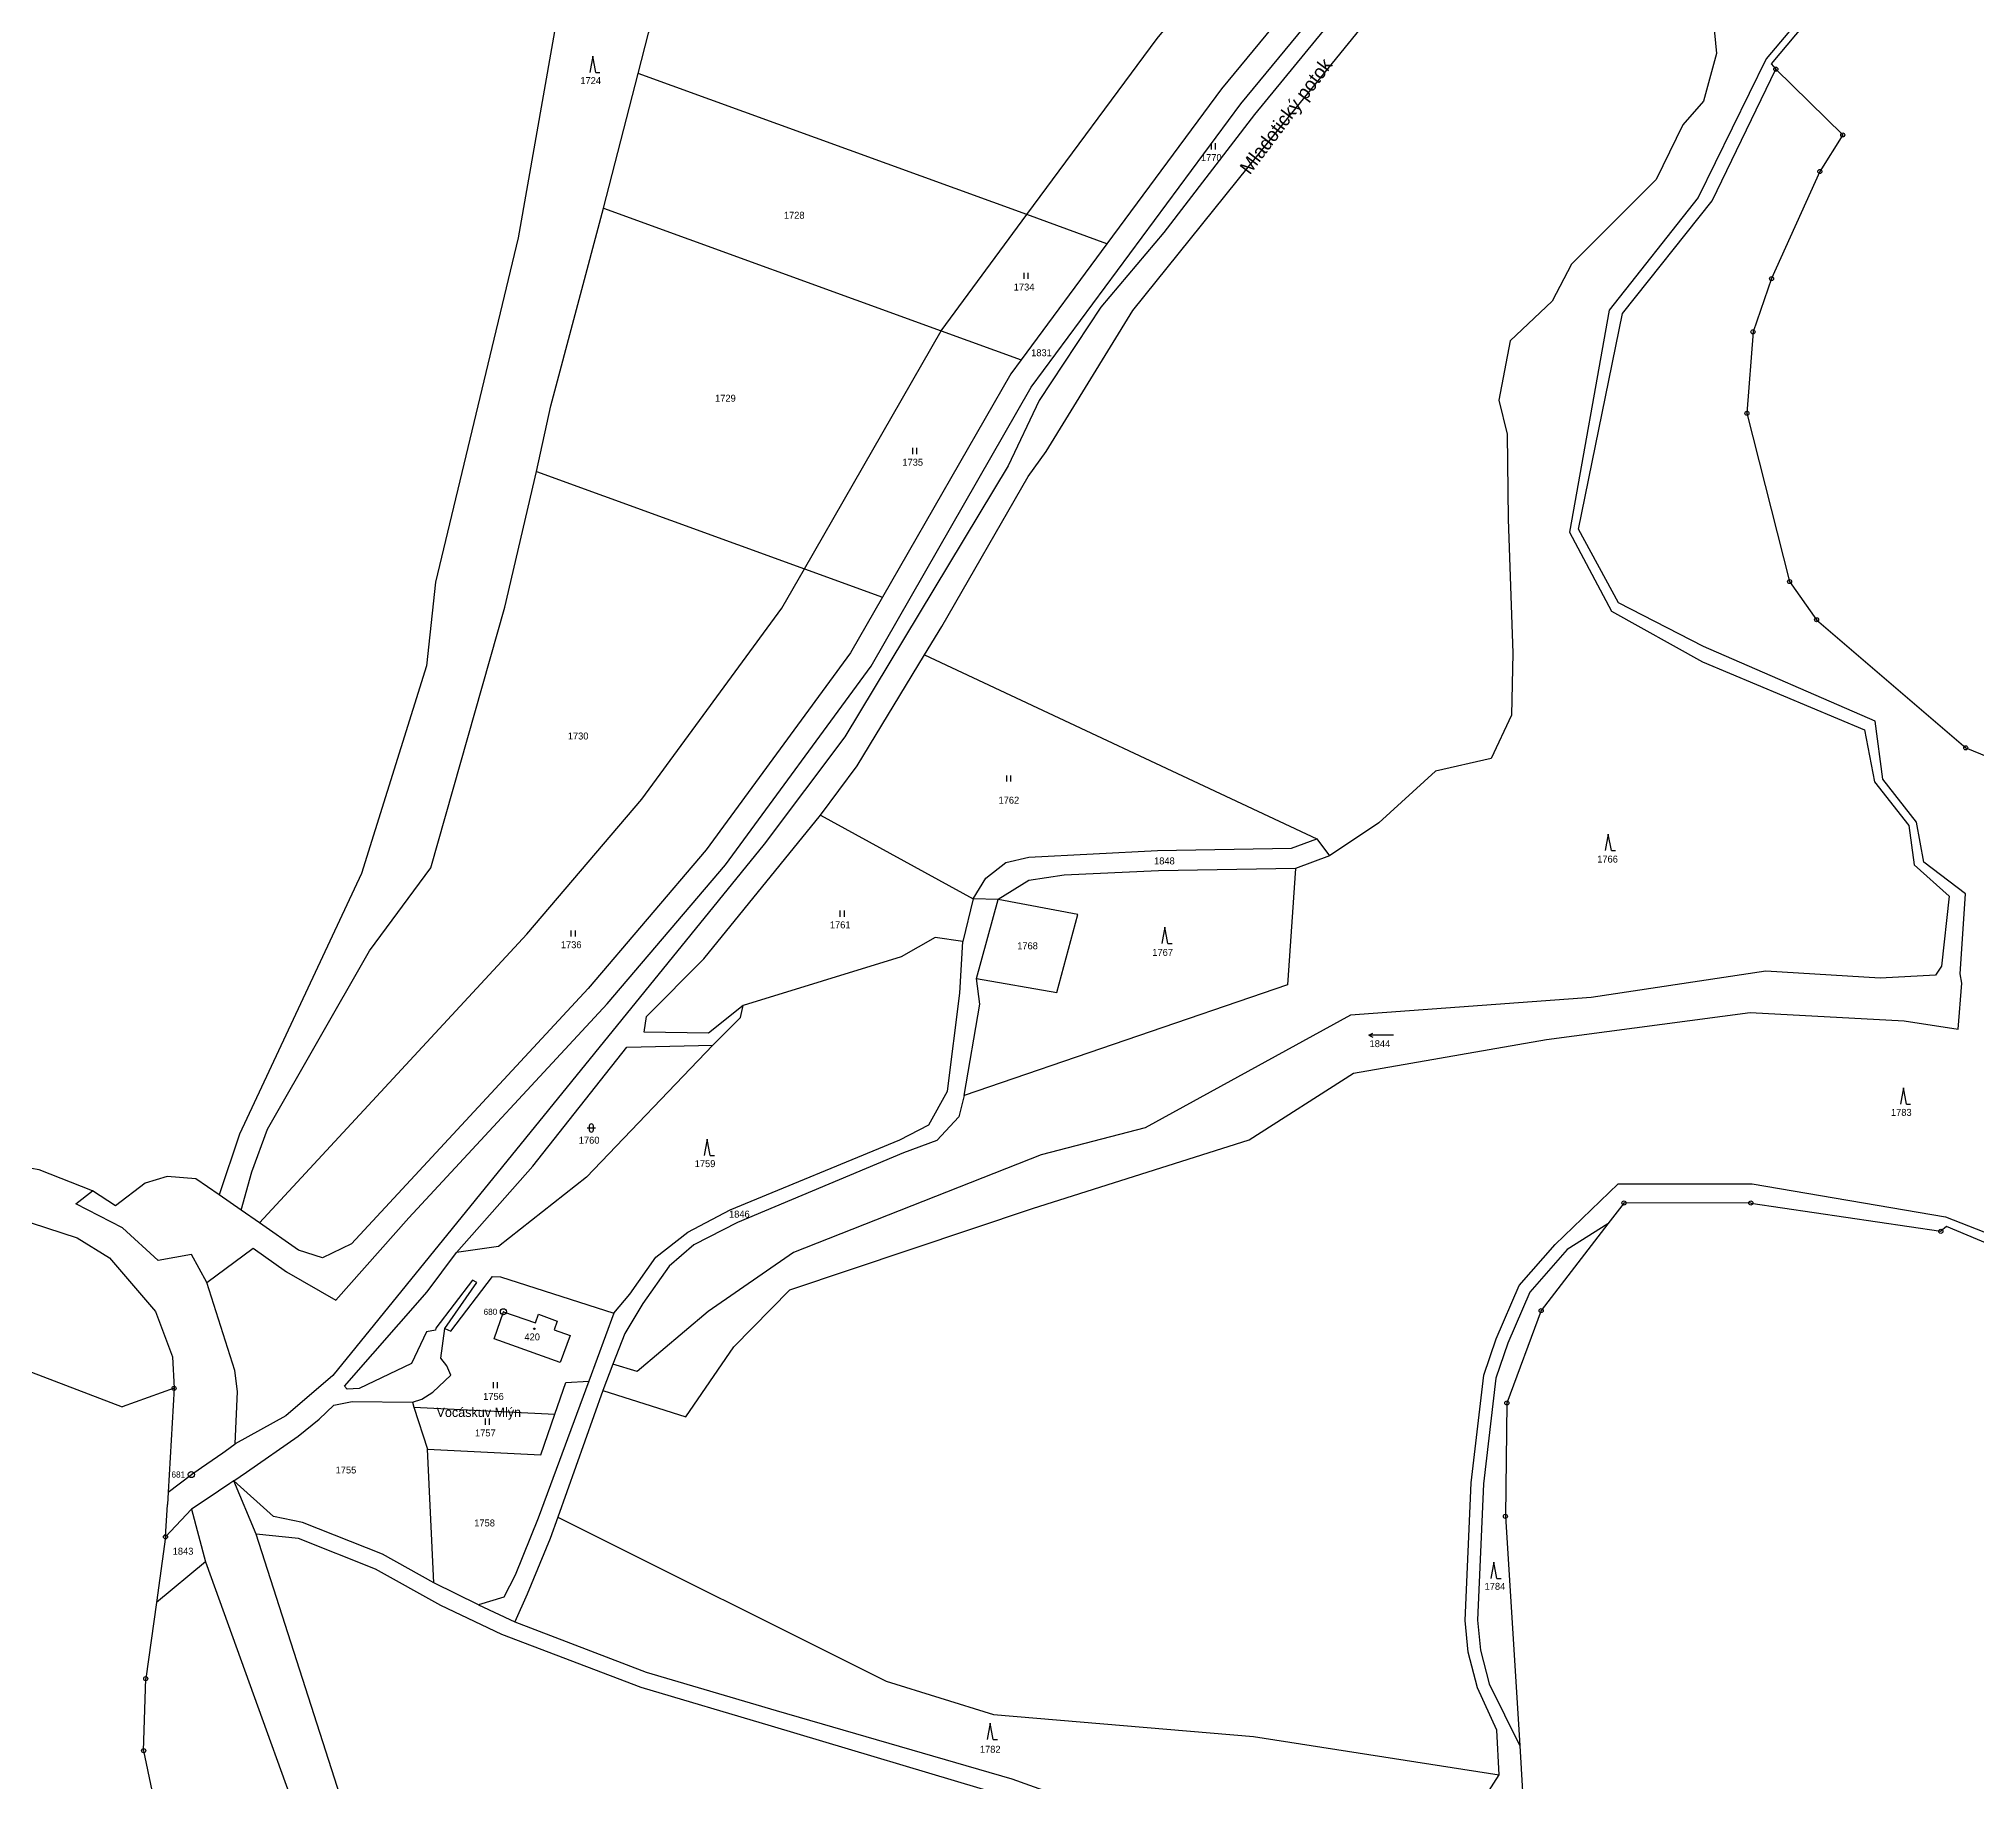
# Model space of a CAD drawing. Extents: x -820725 to -814908, y -1038210 to -1035296.
# Drawn here: x -816247.1 to -815772.8, y -1037805.4 to -1037378.9 of the extents above; entities that cross this region are included whole.
import ezdxf
from ezdxf.enums import TextEntityAlignment as Align

# ---------------------------------------------------------------- set-up
doc = ezdxf.new("R2010")
doc.units = 0
doc.header["$MEASUREMENT"] = 0
doc.linetypes.add('0_203_2', pattern=[0])
doc.linetypes.add('0_206_2', pattern=[0])
for name, color, linetype in [('1007', 1, 'CONTINUOUS'), ('101', 1, 'CONTINUOUS'), ('1014', 1, 'CONTINUOUS'), ('1016', 1, 'CONTINUOUS'), ('105', 1, 'CONTINUOUS'), ('18', 1, 'CONTINUOUS'), ('20300', 1, 'CONTINUOUS'), ('20302', 1, 'CONTINUOUS'), ('20602', 1, 'CONTINUOUS'), ('21900', 1, 'CONTINUOUS'), ('306', 1, 'CONTINUOUS'), ('308', 1, 'CONTINUOUS'), ('316', 1, 'CONTINUOUS'), ('404', 1, 'CONTINUOUS'), ('802', 1, 'CONTINUOUS')]:
    doc.layers.add(name, color=color, linetype=linetype)

# ---------------------------------------------------------------- blocks, each defined once
blk = doc.blocks.new('4_02$0')
at = {"layer": '404', "color": 255, "linetype": 'Continuous'}
blk.add_circle((-0.01, 0), 0.175, dxfattribs=at)
blk = doc.blocks.new('3_06$2')
at = {"layer": '306', "color": 255, "linetype": 'Continuous'}
for p, q in [((-0.51, 0), (-0.51, 1.5)), ((0.49, 0), (0.49, 1.5))]:
    blk.add_line(p, q, dxfattribs=at)
blk = doc.blocks.new('3_08$5')
at = {"layer": '308', "color": 255, "linetype": 'Continuous'}
for p, q in [((0, 4), (-0.75, 0)), ((0.75, 0), (0, 4)), ((0.75, 0), (1.75, 0))]:
    blk.add_line(p, q, dxfattribs=at)
blk = doc.blocks.new('3_16$4')
at = {"layer": '316', "color": 255, "linetype": 'Continuous'}
for p, q in [((-1, 1), (1, 1)), ((-0.5, 1.5), (-0.5, 0.5)), ((0.5, 0.5), (0.5, 1.5))]:
    blk.add_line(p, q, dxfattribs=at)
for centre, start, end in [((0, 1.5), 0, 180), ((0, 0.5), 180, 359.9879)]:
    blk.add_arc(centre, 0.5, start, end, dxfattribs=at)
blk = doc.blocks.new('8_02$6')
at = {"layer": '802', "color": 255, "linetype": 'Continuous'}
for p, q in [((3.02, -0.01), (2.04, 0.49)), ((-2.98, -0.01), (3.02, -0.01)), ((3.02, -0.01), (2.04, -0.51))]:
    blk.add_line(p, q, dxfattribs=at)
blk = doc.blocks.new('1_01$12')
at = {"layer": '101', "color": 3, "linetype": 'Continuous'}
for radius in [0.75, 0.03]:
    blk.add_circle((0, 0), radius, dxfattribs=at)
blk = doc.blocks.new('1_05$13')
at = {"layer": '105', "color": 3, "linetype": 'Continuous'}
for radius in [0.5, 0.0303]:
    blk.add_circle((0, 0), radius, dxfattribs=at)

msp = doc.modelspace()

# ---------------------------------------------------------------- linework, layer by layer
at = {"layer": '20300', "color": 3, "linetype": 'Continuous'}
for p, q in [((-815823.29, -1037385.11), (-815822.12, -1037386.38)), ((-815805.75, -1037402.47), (-815811.35, -1037411.42)), ((-815823.16, -1037437.6), (-815827.69, -1037450.64)), ((-815818.74, -1037511.72), (-815812.14, -1037521.05)), ((-815859.25, -1037663.71), (-815863.2, -1037668.84)), ((-815780.37, -1037669.44), (-815781.76, -1037670.64)), ((-815884.77, -1037796.51), (-815884.08, -1037807.68))]:
    msp.add_line(p, q, dxfattribs=at)
at = {"layer": '20302', "color": 3, "linetype": '0_203_2'}
for p, q in [((-815806.17, -1037364.62), (-815823.29, -1037385.11)), ((-815822.12, -1037386.38), (-815805.75, -1037402.47)), ((-815811.35, -1037411.42), (-815823.16, -1037437.6)), ((-815827.69, -1037450.64), (-815829.19, -1037470.55)), ((-815829.19, -1037470.55), (-815818.74, -1037511.72)), ((-815812.14, -1037521.05), (-815775.66, -1037552.38)), ((-815775.66, -1037552.38), (-815736.54, -1037568.49)), ((-815828.23, -1037663.72), (-815859.25, -1037663.71)), ((-815828.23, -1037663.72), (-815781.76, -1037670.64)), ((-815863.2, -1037668.84), (-815879.52, -1037690.04)), ((-815744.61, -1037684.5), (-815780.37, -1037669.44)), ((-815879.52, -1037690.04), (-815887.91, -1037712.64)), ((-815887.91, -1037712.64), (-815888.26, -1037740.35)), ((-815888.26, -1037740.35), (-815884.77, -1037796.51))]:
    msp.add_line(p, q, dxfattribs=at)
at = {"layer": '20602', "color": 3, "linetype": '0_206_2'}
for p, q in [((-816276.04, -1037694.66), (-816226.66, -1037713.59)), ((-816213.96, -1037709.03), (-816226.66, -1037713.59)), ((-816213.96, -1037709.03), (-816215.43, -1037734.45)), ((-816216.06, -1037745.37), (-816215.6, -1037737.44)), ((-816215.43, -1037734.45), (-816215.6, -1037737.44)), ((-816216.06, -1037745.37), (-816218.29, -1037761.4)), ((-816218.29, -1037761.4), (-816220.88, -1037780.05)), ((-816221.4, -1037797.7), (-816220.88, -1037780.05)), ((-816221.4, -1037797.7), (-816201.83, -1037890.78))]:
    msp.add_line(p, q, dxfattribs=at)
at = {"layer": '21900', "color": 3, "linetype": 'Continuous'}
for p, q in [((-816108.91, -1037420.35), (-816100.4, -1037387.46)), ((-816005.38, -1037421.97), (-816100.4, -1037387.46)), ((-816108.91, -1037420.35), (-816026.3, -1037450.35)), ((-816026.3, -1037450.35), (-816005.38, -1037421.97)), ((-815985.77, -1037429.09), (-816005.38, -1037421.97)), ((-815985.77, -1037429.09), (-816006.75, -1037457.45)), ((-816059.77, -1037508.58), (-816026.3, -1037450.35)), ((-816026.3, -1037450.35), (-816006.75, -1037457.45)), ((-816125.33, -1037484.77), (-816059.77, -1037508.58)), ((-816059.77, -1037508.58), (-816040.68, -1037515.51)), ((-816030.35, -1037529.66), (-815934.42, -1037574.64)), ((-816055.84, -1037568.87), (-816018.47, -1037589.32)), ((-815934.42, -1037574.64), (-815931.26, -1037578.79)), ((-815931.26, -1037578.79), (-815939.61, -1037581.91)), ((-815939.61, -1037581.91), (-815941.61, -1037610.37)), ((-816018.47, -1037589.32), (-816021.02, -1037599.79)), ((-816012.38, -1037589.46), (-816018.47, -1037589.32)), ((-816017.65, -1037608.78), (-816012.38, -1037589.46)), ((-815941.61, -1037610.37), (-816020.67, -1037637.4)), ((-816237.98, -1037663.9), (-816233.91, -1037660.78)), ((-816197.57, -1037665.46), (-816202.95, -1037661.72)), ((-816193.08, -1037668.59), (-816197.57, -1037665.46)), ((-816147.7, -1037694.38), (-816146.29, -1037695.04)), ((-816106.38, -1037690.65), (-816112.53, -1037707.26)), ((-816106.58, -1037703.14), (-816109.07, -1037709.55)), ((-816155.66, -1037712.42), (-816155.27, -1037713.63)), ((-816155.27, -1037713.63), (-816151.95, -1037723.9)), ((-816155.27, -1037713.63), (-816120.8, -1037715.39)), ((-816109.07, -1037709.55), (-816120.09, -1037740.59)), ((-816207.21, -1037728.39), (-816202, -1037724.83)), ((-816150.39, -1037756.62), (-816151.95, -1037723.9)), ((-816200.33, -1037732.35), (-816205.86, -1037736.05)), ((-816199.37, -1037731.71), (-816200.33, -1037732.35)), ((-816193.85, -1037744.69), (-816199.37, -1037731.71)), ((-816205.86, -1037736.05), (-816209.73, -1037738.63)), ((-816216.06, -1037745.37), (-816209.73, -1037738.63)), ((-816209.73, -1037738.63), (-816206.28, -1037751.46)), ((-816206.28, -1037751.46), (-816218.29, -1037761.4)), ((-816139.48, -1037761.99), (-816150.39, -1037756.62)), ((-816139.48, -1037761.99), (-816130.58, -1037766.19)), ((-815910.95, -1037836.71), (-815889.82, -1037803.61))]:
    msp.add_line(p, q, dxfattribs=at)
for points in [[(-816030.35, -1037529.66), (-816026.11, -1037522.68), (-816005.05, -1037486.03), (-816000.61, -1037479.86), (-815979.45, -1037445.43), (-815945.51, -1037403.27), (-815830.67, -1037262.01), (-815714.45, -1037118.84), (-815707.41, -1037111.02), (-815693.67, -1037100.96), (-815672.05, -1037087.8), (-815639.13, -1037069.7), (-815627.32, -1037066.38), (-815607.38, -1037063.74)], [(-815721.46, -1037117.56), (-815835.78, -1037258.73), (-815949.61, -1037397.47), (-815971.86, -1037426.32), (-815987.27, -1037444.62), (-816002.29, -1037467.4), (-816009.9, -1037483.4), (-816049.84, -1037549.67), (-816069.56, -1037575.96), (-816175.15, -1037705.9), (-816186.64, -1037715.79), (-816198.99, -1037722.64)], [(-816098.31, -1037157.91), (-816096.86, -1037187.64), (-816100.06, -1037201.04), (-816105.34, -1037213.54), (-816107.03, -1037227.28), (-816102.19, -1037249.6), (-816100.11, -1037273.92), (-816101.13, -1037294.72), (-816109.96, -1037335.27), (-816119.34, -1037368.32), (-816129.8, -1037427.67), (-816150.03, -1037511.82), (-816152.2, -1037532.32), (-816168.1, -1037583.14), (-816197.92, -1037646.9), (-816202.95, -1037661.72)], [(-816205.93, -1037683.13), (-816194.64, -1037674.73), (-816186.43, -1037680.52), (-816174.38, -1037687.52), (-816156.53, -1037667.33), (-816108, -1037615), (-816079.09, -1037581.02), (-816043.46, -1037532.39), (-816004.25, -1037464.16), (-815952.99, -1037394.87), (-815891.72, -1037320.67), (-815777.74, -1037180.83)], [(-815756.24, -1037247.83), (-815774.56, -1037265.72), (-815777.71, -1037281.76), (-815786.87, -1037301.09), (-815810.4, -1037337.96), (-815826.9, -1037343.86), (-815838.34, -1037364.81), (-815836.64, -1037382.57), (-815839.81, -1037394.24), (-815844.86, -1037399.98), (-815851.4, -1037413.36), (-815872.11, -1037434.11), (-815876.79, -1037443.16), (-815887.07, -1037452.8), (-815889.85, -1037467.34), (-815887.83, -1037475.66), (-815887.59, -1037496.47)], [(-816100.4, -1037387.46), (-816097.86, -1037377.54), (-816087.77, -1037346.18), (-816076.09, -1037284.99), (-816075.93, -1037269)], [(-816005.38, -1037421.97), (-815973.48, -1037378.85), (-815927.32, -1037322.96)], [(-815907.37, -1037330.2), (-815957.72, -1037391.18), (-815985.77, -1037429.09)], [(-815807.39, -1037363.46), (-815824.45, -1037383.85), (-815841.09, -1037417.76), (-815862.86, -1037445.3), (-815872.61, -1037499.6), (-815862.34, -1037518.92), (-815840.08, -1037531.33), (-815800.45, -1037548.02), (-815797.94, -1037560.69), (-815789.59, -1037571.41), (-815788.24, -1037581), (-815779.68, -1037588.7), (-815781.62, -1037605.8), (-815783.06, -1037607.97), (-815796.56, -1037608.76), (-815824.58, -1037607.01), (-815867.26, -1037613.43), (-815926.19, -1037617.81), (-815976.37, -1037645.34), (-816001.84, -1037651.9), (-816062.39, -1037675.83), (-816083.28, -1037690.26), (-816100.63, -1037704.96), (-816106.58, -1037703.14)], [(-816109.07, -1037709.55), (-816088.78, -1037716.01), (-816077.06, -1037698.88), (-816063.29, -1037684.98), (-816003.95, -1037665.09), (-815950.98, -1037648.27), (-815925.45, -1037631.97), (-815878.21, -1037623.69), (-815828.41, -1037617.15), (-815790.75, -1037619.17), (-815777.5, -1037621.18), (-815776.64, -1037609.94), (-815777.03, -1037607.64), (-815775.71, -1037588.12), (-815785.92, -1037580.31), (-815787.68, -1037570.6), (-815795.92, -1037560.03), (-815797.84, -1037545.85), (-815839.83, -1037527.63), (-815860.63, -1037516.95), (-815870.38, -1037498.91), (-815859.59, -1037446.15), (-815837.66, -1037418.58), (-815822.12, -1037386.38)], [(-816125.33, -1037484.77), (-816121.78, -1037468.71), (-816108.91, -1037420.35)], [(-816006.75, -1037457.45), (-816009.28, -1037460.87), (-816040.68, -1037515.51)], [(-816197.57, -1037665.46), (-816194.96, -1037656.1), (-816191.07, -1037645.62), (-816166.18, -1037602), (-816151.13, -1037581.74), (-816133.07, -1037517.98), (-816125.33, -1037484.77)], [(-815887.59, -1037496.47), (-815886.43, -1037529.21), (-815886.74, -1037544.37), (-815891.74, -1037554.97), (-815905.39, -1037558.09), (-815919.25, -1037570.71), (-815931.26, -1037578.79)], [(-816193.08, -1037668.59), (-816127.62, -1037597.93), (-816099.53, -1037564.92), (-816065.29, -1037518.18), (-816059.77, -1037508.58)], [(-816040.68, -1037515.51), (-816048.5, -1037529.11), (-816083.82, -1037577.33), (-816112.66, -1037611.22), (-816170.54, -1037673.68), (-816177.64, -1037677.14), (-816183.54, -1037675.23), (-816193.08, -1037668.59)], [(-816055.84, -1037568.87), (-816046.82, -1037556.78), (-816030.35, -1037529.66)], [(-816233.91, -1037660.78), (-816246.93, -1037655.63), (-816262.02, -1037653.01), (-816287.73, -1037650.8), (-816322.48, -1037649.81), (-816339.45, -1037649.71), (-816346.17, -1037649.29), (-816402.43, -1037648.64), (-816458.67, -1037639.2), (-816479.4, -1037630.06), (-816523.04, -1037598.93), (-816608.15, -1037563.37), (-816641.8, -1037544.08)], [(-816074.76, -1037615.43), (-816083.21, -1037622.2), (-816098.92, -1037621.91), (-816098.35, -1037618.11), (-816084.33, -1037603.98), (-816055.84, -1037568.87)], [(-816018.47, -1037589.32), (-816015.41, -1037584.27), (-816010.52, -1037580.47), (-816004.83, -1037579.13), (-815973.35, -1037577.47), (-815940.63, -1037576.95), (-815934.42, -1037574.64)], [(-815939.61, -1037581.91), (-815973.14, -1037582.47), (-815996.18, -1037583.56), (-816004.88, -1037584.84), (-816012.38, -1037589.46)], [(-816017.65, -1037608.78), (-815998.01, -1037612.21), (-815992.84, -1037593.15), (-816012.38, -1037589.46)], [(-816106.38, -1037690.65), (-816102.46, -1037686.01), (-816096.08, -1037676.93), (-816088.29, -1037670.84), (-816077.91, -1037665.37), (-816036.38, -1037648.3), (-816029.33, -1037644.6), (-816024.71, -1037636.4), (-816021.71, -1037612.38), (-816021.02, -1037599.79)], [(-816021.02, -1037599.79), (-816027.75, -1037598.8), (-816036.09, -1037603.5), (-816074.76, -1037615.43)], [(-816020.67, -1037637.4), (-816016.8, -1037615.12), (-816017.65, -1037608.78)], [(-816082.15, -1037625.11), (-816075.41, -1037618.34), (-816074.76, -1037615.43)], [(-816082.15, -1037625.11), (-816113.05, -1037657.39), (-816134.57, -1037674.37), (-816144.89, -1037675.79)], [(-816144.89, -1037675.79), (-816126.21, -1037654.71), (-816103.19, -1037625.62), (-816082.15, -1037625.11)], [(-816020.67, -1037637.4), (-816022.01, -1037642.67), (-816027.37, -1037648.43), (-816035.5, -1037651.43), (-816076.16, -1037668.5), (-816086.83, -1037673.94), (-816092.87, -1037679.19), (-816099.28, -1037688.31), (-816103.67, -1037695.64), (-816106.58, -1037703.14)], [(-816308.63, -1037660.35), (-816264, -1037663.71), (-816237.69, -1037672.23), (-816229.79, -1037677.1), (-816218.48, -1037690.22), (-816214.36, -1037701.36), (-816213.96, -1037709.03)], [(-816202.95, -1037661.72), (-816208.64, -1037657.77), (-816215.65, -1037657.26), (-816221.05, -1037658.85), (-816228.27, -1037664.4), (-816233.91, -1037660.78)], [(-815889.82, -1037803.61), (-815890.37, -1037792.67), (-815895.08, -1037782.34), (-815897.37, -1037773.58), (-815898.08, -1037765.8), (-815896.62, -1037732.15), (-815893.57, -1037705.83), (-815890.5, -1037696.93), (-815884.88, -1037683.9), (-815876.12, -1037673.87), (-815860.68, -1037659.01), (-815827.88, -1037659.02), (-815780.58, -1037667.08), (-815743.06, -1037681.77), (-815679.52, -1037703.59), (-815608.19, -1037720.28)], [(-816217.82, -1037677.81), (-816226.61, -1037669.8), (-816237.98, -1037663.9)], [(-815863.2, -1037668.84), (-815873.12, -1037675.08), (-815882.28, -1037685.49), (-815887.7, -1037698.02), (-815890.64, -1037706.57), (-815893.63, -1037732.38), (-815895.07, -1037765.73), (-815894.4, -1037773.06), (-815892.25, -1037781.29), (-815884.77, -1037796.51)], [(-816147.7, -1037694.38), (-816139.85, -1037683.18), (-816140.99, -1037682.61), (-816149.93, -1037694.3), (-816150.04, -1037694.8), (-816152.19, -1037695.19), (-816155.85, -1037702.98), (-816168.66, -1037709.08), (-816171.58, -1037709.27), (-816172.29, -1037708.48), (-816152.02, -1037685.43), (-816144.89, -1037675.79)], [(-816205.93, -1037683.13), (-816209.71, -1037676.34), (-816217.82, -1037677.81)], [(-816198.99, -1037722.64), (-816198.43, -1037709.81), (-816199.09, -1037704.67), (-816205.93, -1037683.13)], [(-816146.29, -1037695.04), (-816136.06, -1037681.68), (-816134.09, -1037681.81), (-816106.38, -1037690.65)], [(-816155.66, -1037712.42), (-816153.38, -1037711.67), (-816150.66, -1037709.98), (-816146.26, -1037705.82), (-816147.26, -1037703.54), (-816148.73, -1037701.64), (-816147.7, -1037694.38)], [(-816135.62, -1037696.91), (-816133.39, -1037690.33), (-816125.5, -1037693.01), (-816124.77, -1037690.9), (-816120.21, -1037692.59), (-816120.99, -1037694.74), (-816117.09, -1037696.13), (-816119.47, -1037702.72), (-816135.62, -1037696.91)], [(-816112.53, -1037707.26), (-816124.85, -1037740.81), (-816130.48, -1037754.72), (-816133.25, -1037760.13), (-816139.48, -1037761.99)], [(-816120.8, -1037715.39), (-816118.09, -1037707.59), (-816112.53, -1037707.26)], [(-816199.37, -1037731.71), (-816196.22, -1037729.56), (-816183.57, -1037720.75), (-816178.43, -1037716.58), (-816174.84, -1037713.14), (-816170.42, -1037712.31), (-816155.66, -1037712.42)], [(-816151.95, -1037723.9), (-816124.25, -1037725.32), (-816120.8, -1037715.39)], [(-816202, -1037724.83), (-816201.42, -1037724.43), (-816198.99, -1037722.64)], [(-816215.43, -1037734.45), (-816209.72, -1037730.11), (-816207.21, -1037728.39)], [(-816150.39, -1037756.62), (-816162.96, -1037749.65), (-816182.56, -1037741.89), (-816189.62, -1037740.43), (-816199.37, -1037731.71)], [(-816120.09, -1037740.59), (-816121.94, -1037745.77), (-816127.55, -1037759.36), (-816130.58, -1037766.19)], [(-816120.09, -1037740.59), (-816039.78, -1037780.67), (-816013.51, -1037788.83), (-815949.86, -1037794.2), (-815889.82, -1037803.61)], [(-816121.9, -1037983.63), (-816125.89, -1037979.99), (-816151.85, -1037880.43), (-816162.63, -1037841.97), (-816193.85, -1037744.69)], [(-815808.32, -1037886.11), (-815836.93, -1037880.04), (-815868.82, -1037868.54), (-815888.53, -1037857.77), (-815913.79, -1037841.86), (-815923.82, -1037837.37), (-815958.96, -1037826.77), (-816010.46, -1037808.81), (-816067.83, -1037791.71), (-816099.72, -1037782.25), (-816133.8, -1037769.24), (-816148.7, -1037762.13), (-816164.67, -1037753.27), (-816183.53, -1037745.81), (-816193.85, -1037744.69)], [(-816206.28, -1037751.46), (-816172.77, -1037844.25), (-816161.78, -1037884.51), (-816135.04, -1037987.85)], [(-816130.58, -1037766.19), (-816098.44, -1037778.46), (-816066.65, -1037787.89), (-816009.03, -1037804.54), (-815957.77, -1037822.95), (-815910.95, -1037836.71)]]:
    msp.add_lwpolyline(points, dxfattribs=at)

# ---------------------------------------------------------------- block references
at = {"layer": '101', "color": 0, "linetype": 'ByBlock'}
for p in [(-816133.39, -1037690.33), (-816209.74, -1037730.13)]:
    msp.add_blockref('1_01$12', p, dxfattribs=at)
at = {"layer": '105', "color": 0, "linetype": 'ByBlock'}
for p in [(-815822.12, -1037386.38), (-815805.75, -1037402.47), (-815811.35, -1037411.42), (-815823.16, -1037437.6), (-815827.69, -1037450.64), (-815829.19, -1037470.55), (-815818.74, -1037511.72), (-815812.14, -1037521.05), (-815775.66, -1037552.38), (-815859.25, -1037663.71), (-815828.23, -1037663.72), (-815781.76, -1037670.64), (-815879.52, -1037690.04), (-816213.96, -1037709.03), (-815887.91, -1037712.64), (-815888.26, -1037740.35), (-816216.06, -1037745.37), (-816220.88, -1037780.05), (-816221.4, -1037797.7)]:
    msp.add_blockref('1_05$13', p, dxfattribs=at)
at = {"layer": '306', "color": 0, "linetype": 'ByBlock'}
for p in [(-815959.69, -1037406.01), (-816005.47, -1037437.67), (-816032.73, -1037480.53), (-816009.71, -1037560.64), (-816050.46, -1037593.68), (-816116.27, -1037598.54), (-816135.29, -1037709.03), (-816137.27, -1037717.96)]:
    msp.add_blockref('3_06$2', p, dxfattribs=at)
at = {"layer": '308', "color": 0, "linetype": 'ByBlock'}
for p in [(-816111.51, -1037387.18), (-815863.1, -1037577.51), (-815971.58, -1037600.25), (-815790.88, -1037639.55), (-816083.52, -1037652.09), (-815891.08, -1037755.54), (-816014.3, -1037794.95)]:
    msp.add_blockref('3_08$5', p, dxfattribs=at)
at = {"layer": '316', "color": 0, "linetype": 'ByBlock'}
msp.add_blockref('3_16$4', (-816111.89, -1037646.36), dxfattribs=at)
at = {"layer": '404', "color": 0, "linetype": 'ByBlock'}
msp.add_blockref('4_02$0', (-816125.81, -1037694.48), dxfattribs=at)
at = {"layer": '802', "color": 0, "linetype": 'ByBlock', "rotation": 180}
msp.add_blockref('8_02$6', (-815918.63, -1037622.66), dxfattribs=at)

# ---------------------------------------------------------------- texts
at = {"layer": '1007', "color": 255, "linetype": 'Continuous'}
msp.add_text('Vocáskuv Mlýn', height=2.3, dxfattribs=at).set_placement((-816139.41, -1037716.74), align=Align.BOTTOM_CENTER)
at = {"layer": '1014', "color": 255, "linetype": 'Continuous'}
msp.add_text('Mladotický potok', height=3.4, rotation=53, dxfattribs=at).set_placement((-815949.99, -1037413.01), align=Align.BOTTOM_LEFT)
at = {"layer": '1016', "color": 174, "linetype": 'Continuous'}
for s, p in [('680', (-816134.89, -1037690.33)), ('681', (-816211.24, -1037730.13))]:
    msp.add_text(s, height=1.5, dxfattribs=at).set_placement(p, align=Align.MIDDLE_RIGHT)
at = {"layer": '18', "color": 255, "linetype": 'Continuous'}
for s, p in [('1724', (-816112.04, -1037389.18)), ('1770', (-815960.22, -1037408.01)), ('1728', (-816062.25, -1037422.12)), ('1734', (-816006.01, -1037439.67)), ('1831', (-816001.76, -1037455.74)), ('1729', (-816079.08, -1037466.87)), ('1735', (-816033.26, -1037482.53)), ('1730', (-816115.11, -1037549.49)), ('1762', (-816009.74, -1037565.18)), ('1848', (-815971.69, -1037580.05)), ('1766', (-815863.28, -1037579.6)), ('1761', (-816051, -1037595.68)), ('1736', (-816116.81, -1037600.54)), ('1768', (-816005.17, -1037600.81)), ('1767', (-815972.12, -1037602.42)), ('1844', (-815918.97, -1037624.74)), ('1783', (-815791.42, -1037641.55)), ('1760', (-816112.42, -1037648.36)), ('1759', (-816084.06, -1037654.09)), ('1846', (-816075.67, -1037666.44)), ('420', (-816126.35, -1037696.48)), ('1756', (-816135.82, -1037711.03)), ('1757', (-816137.81, -1037719.96)), ('1755', (-816171.91, -1037729.02)), ('1758', (-816137.99, -1037741.98)), ('1843', (-816211.76, -1037748.89)), ('1784', (-815890.83, -1037757.48)), ('1782', (-816014.3, -1037797.34))]:
    msp.add_text(s, height=1.7, dxfattribs=at).set_placement(p, align=Align.MIDDLE_CENTER)

doc.saveas('drawing.dxf')
